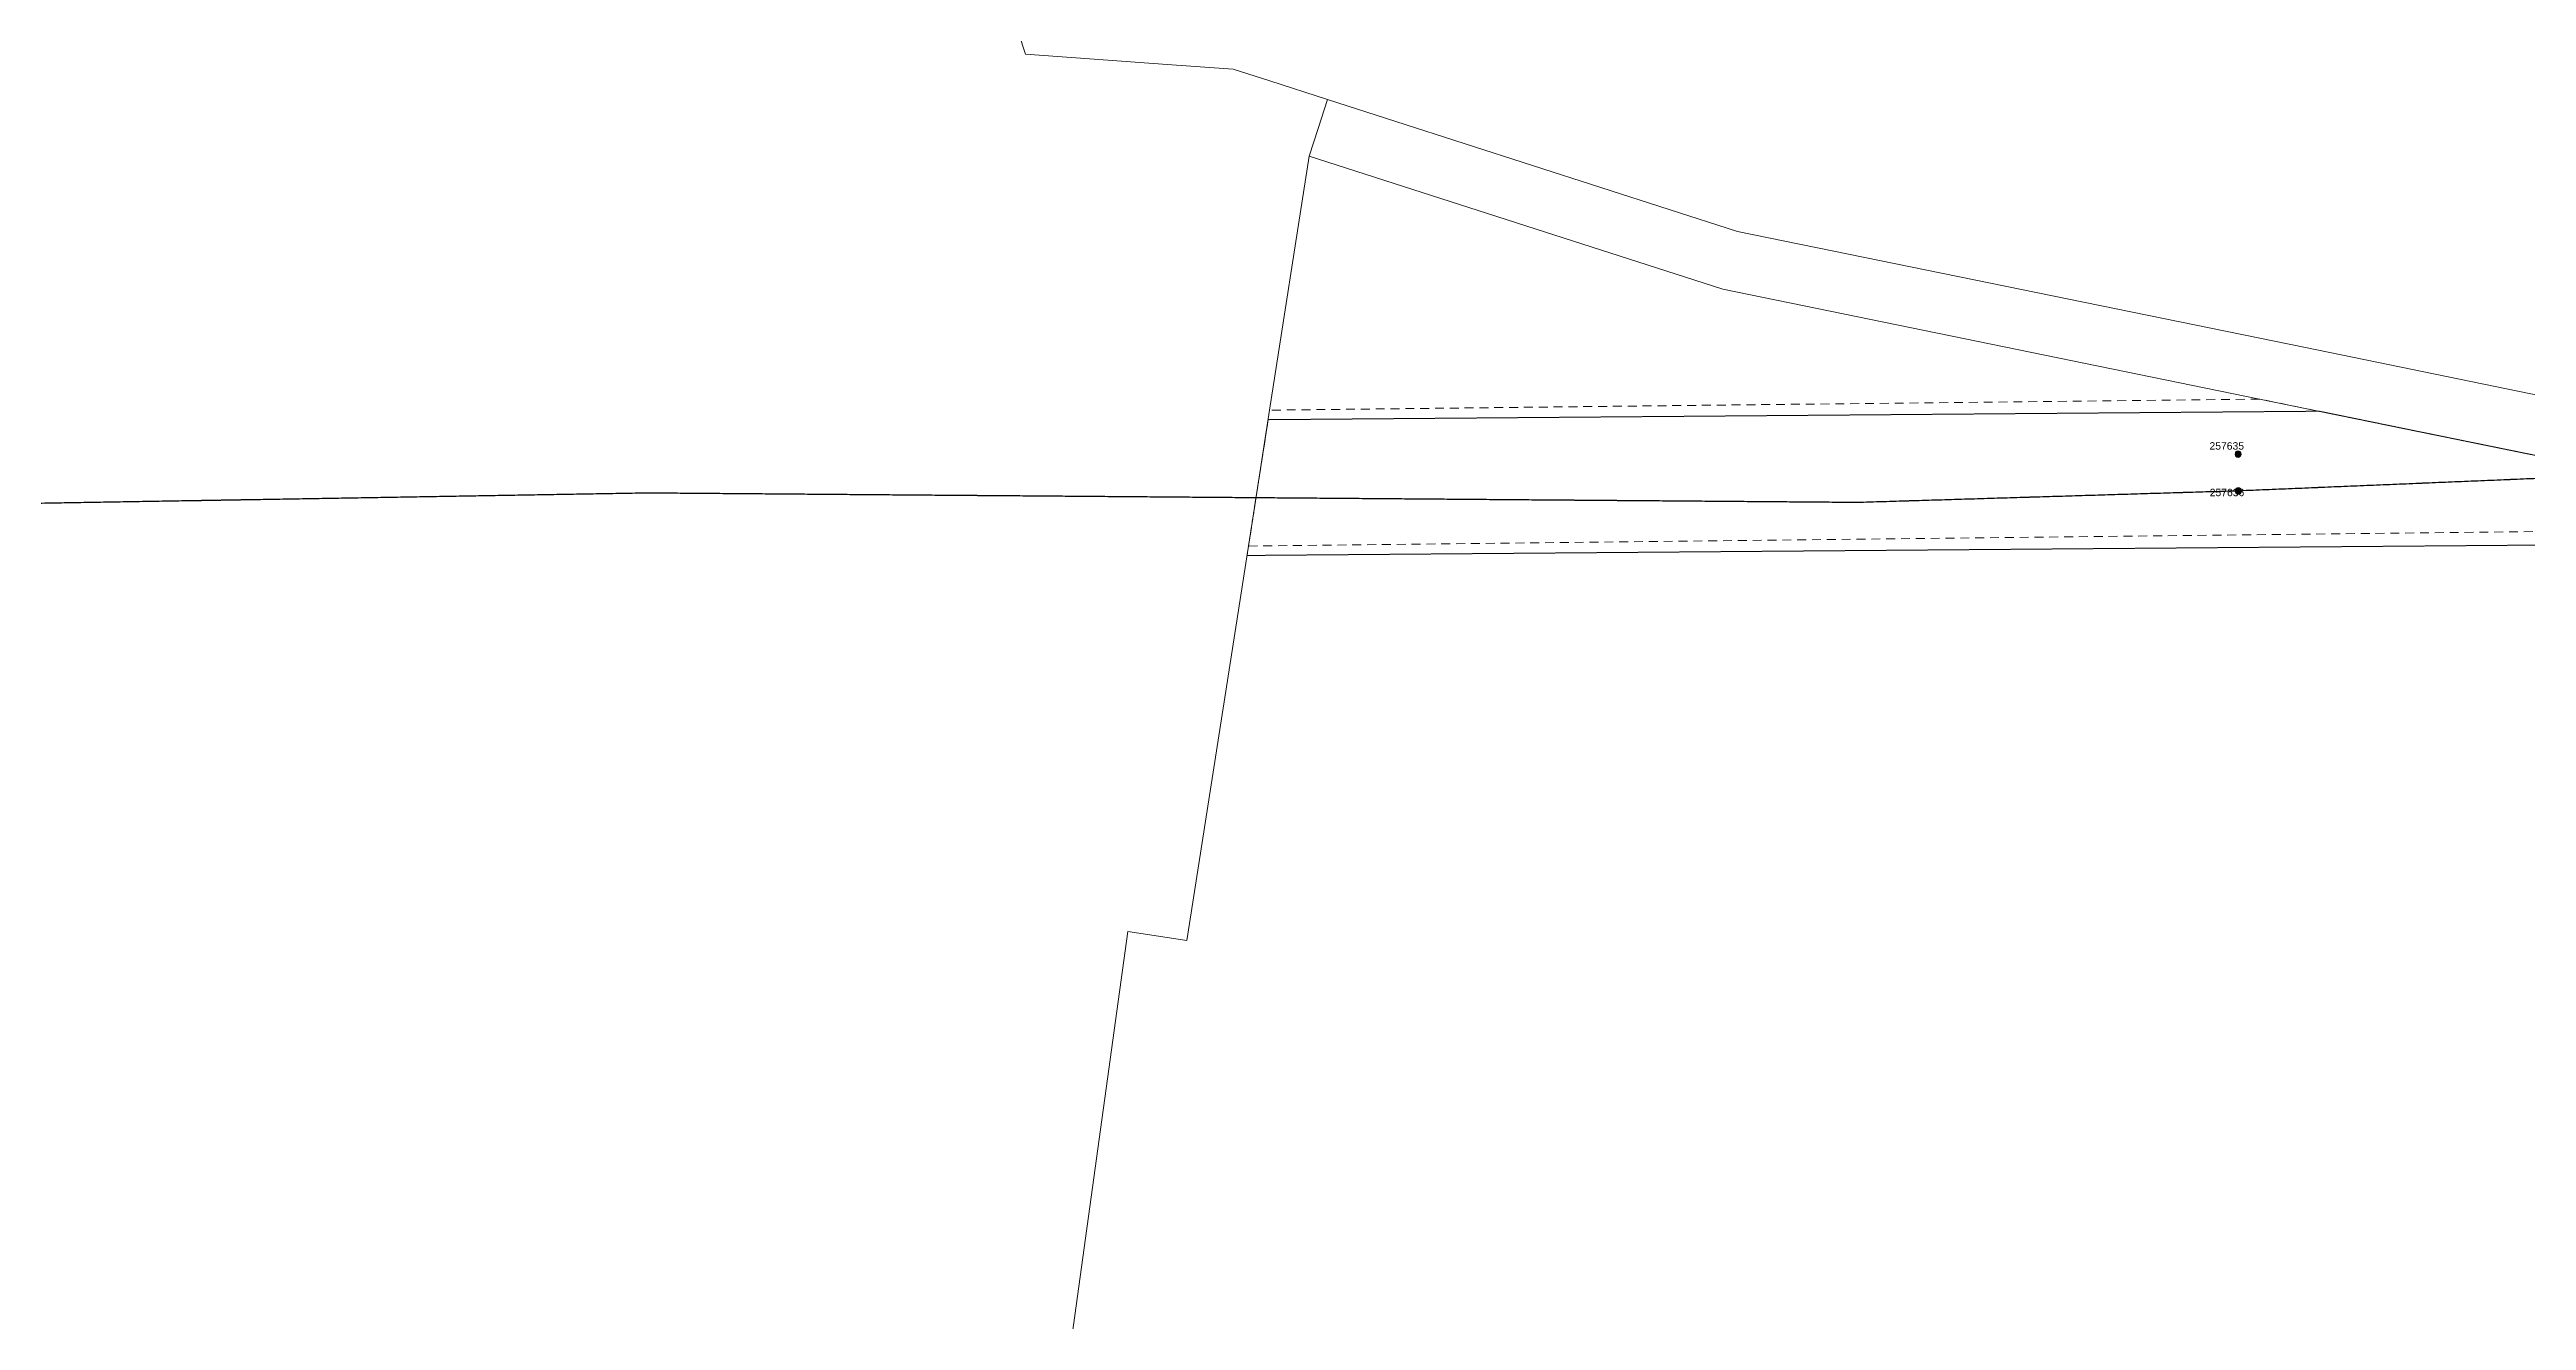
# Model space of a CAD drawing. Header units: metres. Extents: x 235893 to 241880, y 6157186 to 6160066.
# Drawn here: x 237142 to 237977, y 6157722 to 6158150 of the extents above; entities that cross this region are included whole.
import ezdxf
from ezdxf.enums import TextEntityAlignment as Align

# ---------------------------------------------------------------- set-up
doc = ezdxf.new("R2010")
doc.units = ezdxf.units.M
for name, pattern in [('Cable Exist OH', [1, 1, 0]), ('Dash', [5, 3, -2]), ('HIDDEN', [0.375, 0.25, -0.125]), ('HIDDEN2', [0.1875, 0.125, -0.0625])]:
    doc.linetypes.add(name, pattern=pattern)
doc.layers.get('0').update_dxf_attribs({"color": 6})
for name, color, linetype, lineweight in [('Cadastre Easements_SP_EXT', 9, 'Continuous', 5), ('Cadastre Land Parcels_SP_EXT', 9, 'Continuous', 5), ('Cadastre Other Property_SP_EXT', 9, 'HIDDEN', 5), ('Cadastre Roads_SP_EXT', 9, 'Continuous', 5)]:
    doc.layers.add(name, color=color, linetype=linetype, lineweight=lineweight)
doc.layers.add('Mains_HV_EXT', color=7, linetype='Continuous')
doc.layers.add('SupportsOH_SP_TR_HV_LV_SL_EXT', color=7, linetype='Continuous')
doc.styles.add('POLE_LABEL', font='arial.ttf')
doc.styles.get("Standard").update_dxf_attribs({"font": 'arial.ttf'})

# ---------------------------------------------------------------- blocks, each defined once
blk = doc.blocks.new('POLE_EXT')
blk.add_hatch(color=256).paths.add_polyline_path([(-1, 0, 1), (1, 0, 1)])
blk.add_lwpolyline([(-1, 0, 1), (1, 0, 1)], format="xyb", close=True)
for tag, height, flags, p in [('pNumber', 2.5, 8, (-17.84, 2.07)), ('OWNED_BY', 0.2, 9, (1.35, -0.4)), ('SPECIAL_USE', 0.2, 9, (1.35, -0.8)), ('STATE', 0.2, 9, (1.35, -1)), ('cLV', 0.2, 9, (1.35, -1.4)), ('hDepth', 0.2, 9, (1.35, -1.6)), ('hDia', 0.2, 9, (1.35, -1.8)), ('cHV', 0.2, 9, (1.35, -2)), ('cLinedev', 0.2, 9, (1.35, -3.4)), ('pExisting', 0.2, 9, (1.35, -3.8)), ('pFooting', 0.2, 9, (1.35, -4.4)), ('pNew', 0.2, 9, (1.35, -4.6)), ('pRelocate', 0.2, 9, (1.35, -5)), ('pRemove', 0.2, 9, (1.35, -5.2)), ('pReplace', 0.2, 9, (1.35, -5.4)), ('pStay', 0.2, 9, (1.35, -5.6)), ('pType', 0.2, 9, (1.35, -5.8)), ('cspan', 0.2, 9, (1.35, -6)), ('STREETNAME', 0.2, 9, (1.35, -6.2)), ('SUBURB', 0.2, 9, (1.35, -6.4)), ('OPERATED_BY', 0.2, 9, (1.36, -7.01)), ('PARENT', 0.2, 9, (1.35, -0.6)), ('USAGE', 0.2, 9, (1.35, -1.2)), ('LBRACKET', 0.2, 9, (1.35, -2.2)), ('LExisting', 0.2, 9, (1.35, -2.4)), ('LANTNUMBER', 0.2, 9, (1.35, -2.6)), ('LOther', 0.2, 9, (1.35, -2.8)), ('LRemove', 0.2, 9, (1.35, -3)), ('LEGEND', 0.2, 9, (1.35, -3.2)), ('LOCATION', 0.2, 9, (1.35, -3.6)), ('PFNUMBER', 0.2, 9, (1.35, -4)), ('NEWPFNUMBER', 0.2, 9, (1.35, -4.2)), ('NOTES', 0.2, 9, (1.35, -6.6)), ('MAINTAINED_BY', 0.2, 9, (1.36, -6.81))]:
    blk.add_attdef(tag, text='', height=height, dxfattribs=dict(flags=flags)).set_placement(p, align=Align.MIDDLE_LEFT)
at = {"style": 'POLE_LABEL'}
for tag, height, flags, p in [('STRUCTURE_PLANT_NUMBER', 0.2, 9, (1.35, 0.03)), ('ASSET_NUM', 2.5, 8, (2, 2)), ('STREET_CODE', 0.2, 9, (1.35, -0.2))]:
    blk.add_attdef(tag, text='', height=height, dxfattribs=dict(at, flags=flags)).set_placement(p, align=Align.MIDDLE_LEFT)
at = {"flags": 1}
blk.add_attdef('Z', (1.35, -7.33), '', height=0.2, dxfattribs=at)

msp = doc.modelspace()

# ---------------------------------------------------------------- linework, layer by layer
at = {"layer": 'Cadastre Easements_SP_EXT', "linetype": 'Dash'}
msp.add_lwpolyline([(237994.41, 6158010.33), (237886.57, 6158032.36), (237552.84, 6158028.63), (237545.71, 6157982.79), (238075.09, 6157988.75), (237994.41, 6158010.33)], close=True, dxfattribs=at)
at = {"layer": 'Cadastre Land Parcels_SP_EXT', "linetype": 'Continuous'}
for points in [[(238435.92, 6158593.39), (237586.33, 6158348.1), (237395.07, 6158379.26), (237470.53, 6158148.7), (237518.25, 6158145.22), (237540.58, 6158143.64), (237552.89, 6158139.66), (237572.33, 6158133.44), (237710.62, 6158088.86), (237902.03, 6158049.78), (237981.83, 6158033.4), (237999.08, 6158029.89), (238149.72, 6157989.54), (238185.48, 6157980.01), (238186.84, 6157990.04), (238193.53, 6158035.76), (238222.08, 6158234.64), (238479.39, 6158197.37), (238430.89, 6158284.12), (238683.26, 6158248.39), (238649.94, 6158308.61), (238435.92, 6158593.39)], [(238112.05, 6157978.81), (238075.09, 6157988.75), (237994.41, 6158010.33), (237886.57, 6158032.36), (237705.58, 6158069.4), (237566.18, 6158114.28), (237552.84, 6158028.63), (237545.71, 6157982.79), (237524.92, 6157849.74), (237505.03, 6157852.84), (237449.55, 6157450.44), (237539.45, 6157436.68), (237529.11, 6157361.55), (237833.33, 6157318.7), (238015.09, 6157293), (238112.05, 6157978.81)]]:
    msp.add_lwpolyline(points, close=True, dxfattribs=at)
at = {"layer": 'Cadastre Other Property_SP_EXT', "linetype": 'HIDDEN2'}
msp.add_lwpolyline([(237552.34, 6158025.42), (237545.22, 6157979.62), (238092.71, 6157984.03), (238072.86, 6157989.36), (237994.41, 6158010.34), (237906.63, 6158028.27), (237552.34, 6158025.42)], close=True, dxfattribs=at)
at = {"layer": 'Cadastre Roads_SP_EXT', "linetype": 'Continuous'}
msp.add_lwpolyline([(237981.83, 6158033.4), (237902.03, 6158049.78), (237710.62, 6158088.86), (237572.33, 6158133.44), (237569.17, 6158123.62), (237566.18, 6158114.28), (237705.58, 6158069.4), (237886.57, 6158032.36), (237994.41, 6158010.33), (238075.09, 6157988.75), (238112.05, 6157978.81), (238197.9, 6157955.94), (238306.23, 6157906.83), (238777.73, 6157530.94), (238820.93, 6157524.4), (238822.29, 6157534.26), (238823.67, 6157544.24), (238786.09, 6157550.06), (238316.75, 6157924.12), (238204.7, 6157974.9), (238185.48, 6157980.01), (238149.72, 6157989.54), (237999.08, 6158029.89), (237981.83, 6158033.4)], close=True, dxfattribs=at)
at = {"layer": 'Mains_HV_EXT', "linetype": 'Cable Exist OH'}
msp.add_lwpolyline([(238786.98, 6158019.35), (238658.34, 6158018.09), (238145.83, 6158012.46), (237879.42, 6158001.37), (237751.25, 6157997.47), (237343.37, 6158000.66), (237027.19, 6157995.3), (236890.62, 6157992.93), (236586.15, 6157991.94), (236313.98, 6157987.79), (236068, 6157982.88), (235893.11, 6157979.82)], dxfattribs=at)

# ---------------------------------------------------------------- block references
at = {"layer": 'SupportsOH_SP_TR_HV_LV_SL_EXT'}
ref = msp.add_blockref('POLE_EXT', (237879.33, 6158013.82), dxfattribs=at)
ref.add_attrib('ASSET_NUM', '257635', dxfattribs={"layer": '0', "height": 2.5, "style": 'POLE_LABEL'}).set_placement((237881.33, 6158014.57), align=Align.BOTTOM_RIGHT)
ref = msp.add_blockref('POLE_EXT', (237879.42, 6158001.37), dxfattribs=at)
ref.add_attrib('ASSET_NUM', '257636', dxfattribs={"layer": '0', "height": 2.5, "style": 'POLE_LABEL'}).set_placement((237881.42, 6158002.12), align=Align.TOP_RIGHT)

doc.saveas('drawing.dxf')
